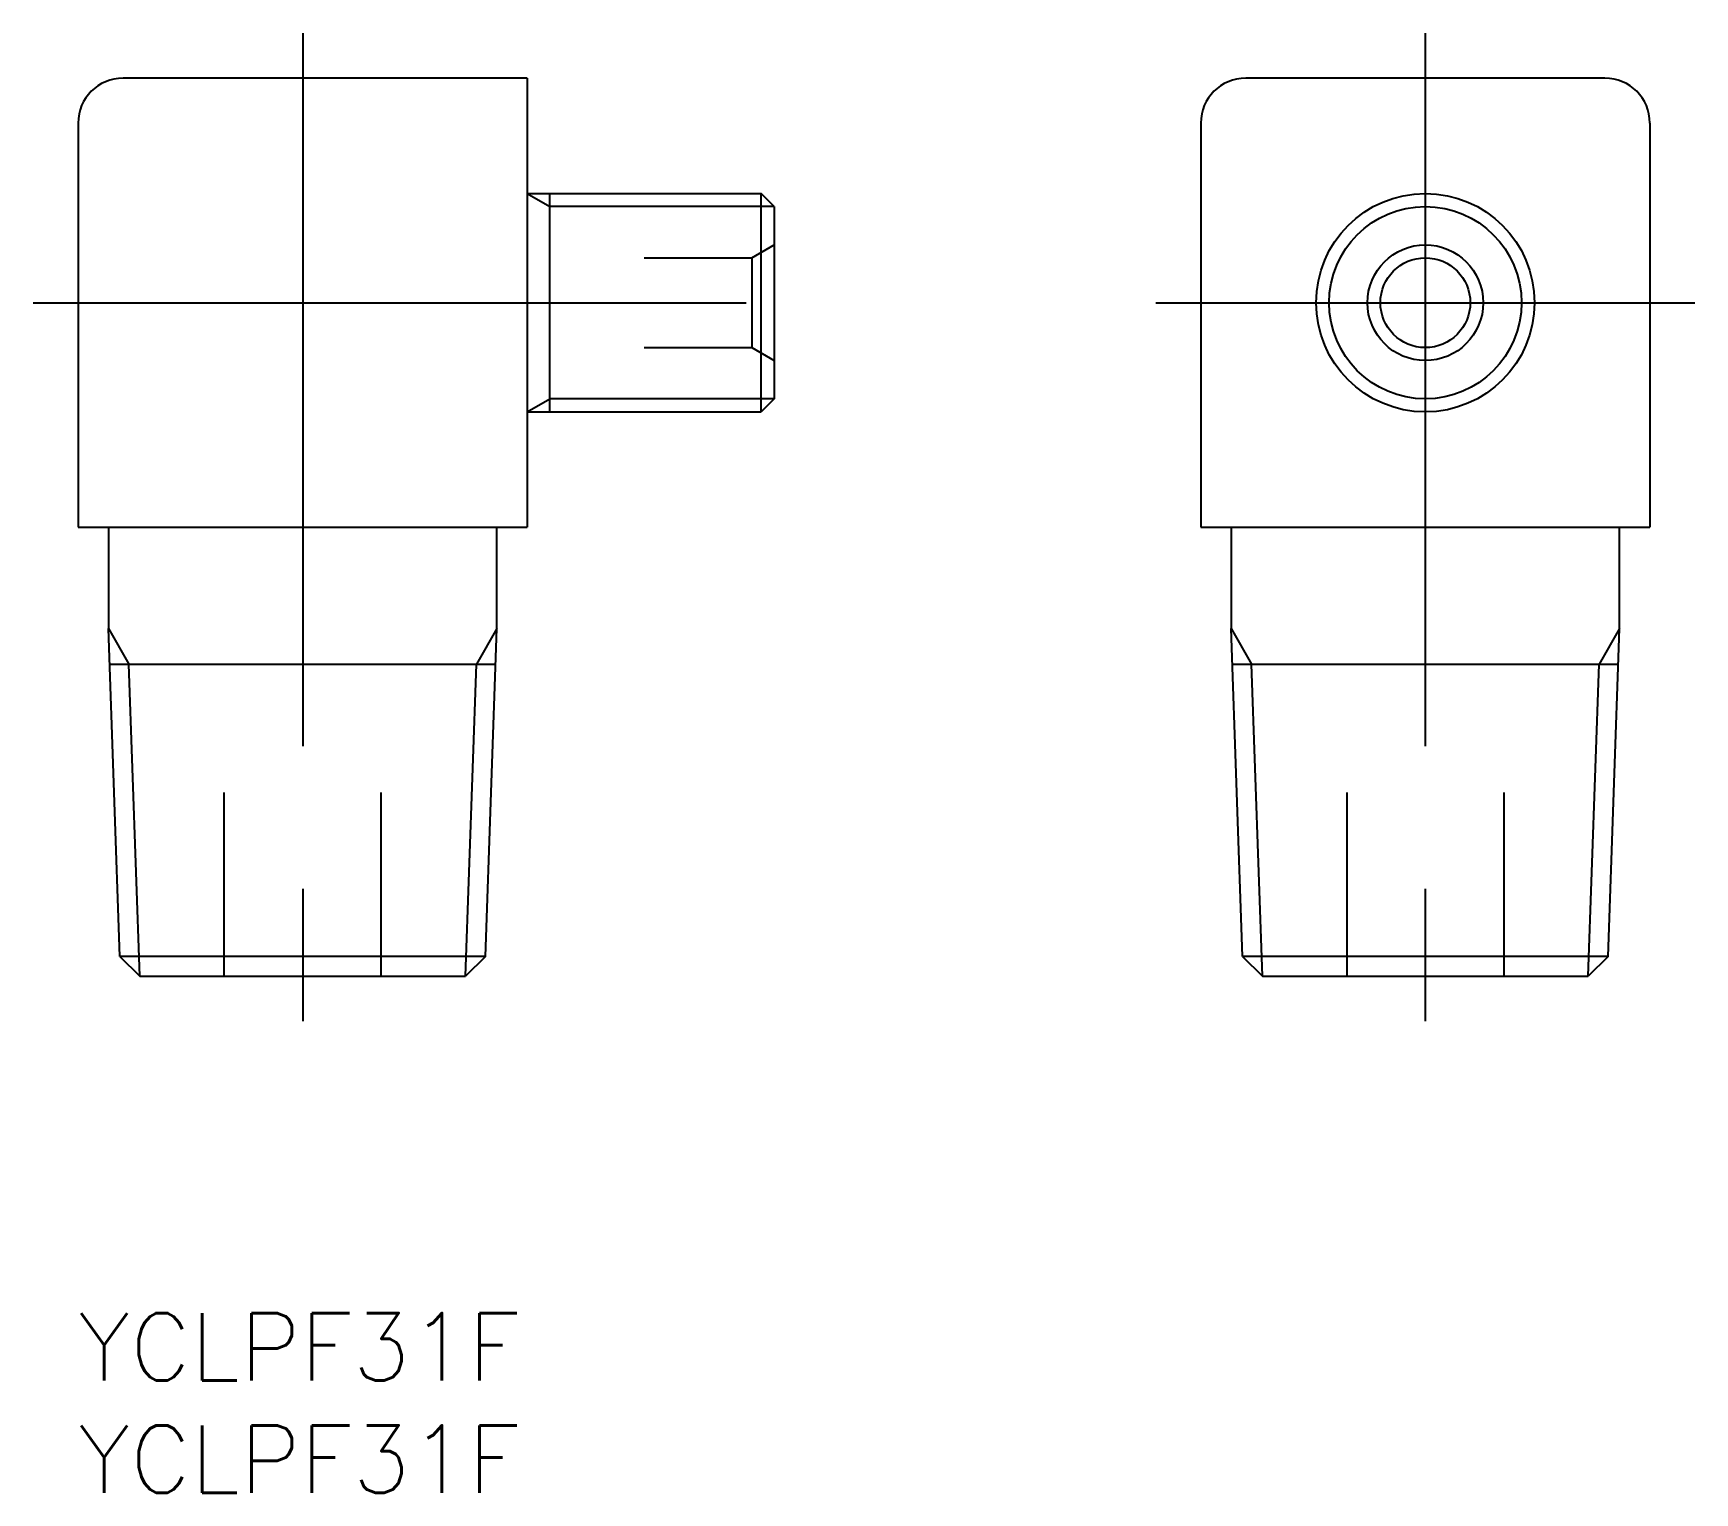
# Model space of a CAD drawing. Extents: x -12 to 62, y -53 to 12.
import ezdxf

# ---------------------------------------------------------------- set-up
doc = ezdxf.new("R2010")
doc.units = 0
doc.linetypes.add('CENTER', pattern=[50.8, 31.75, -6.35, 6.35, -6.35])
doc.linetypes.add('DASHED', pattern=[19.05, 12.7, -6.35])
doc.layers.get('0').update_dxf_attribs({"linetype": 'CONTINUOUS'})
doc.layers.add('CENTER', color=1, linetype='CENTER')
doc.styles.get("Standard").update_dxf_attribs({"font": 'txt.shx', "height": 3, "bigfont": 'bigfont.shx'})

msp = doc.modelspace()

# ---------------------------------------------------------------- linework, layer by layer
at = {"color": 7, "linetype": 'CONTINUOUS'}
for p, q in [((10, 10), (-8, 10)), ((10, 10), (10, -10)), ((58, 10), (42, 10)), ((-10, 8), (-10, -10)), ((40, 8), (40, -10)), ((60, 8), (60, -10)), ((10, 4.864), (20.419, 4.864)), ((11.006, -4.864), (11.006, 4.864)), ((20.419, -4.864), (20.419, 4.864)), ((21, 4.283), (20.419, 4.864)), ((21, 4.283), (21, -4.283)), ((21, -4.283), (20.419, -4.864)), ((10, -4.864), (20.419, -4.864)), ((-10, -10), (10, -10)), ((-8.65, -10), (-8.65, -14.515)), ((8.65, -14.515), (8.65, -10)), ((40, -10), (60, -10)), ((41.35, -10), (41.35, -14.515)), ((58.65, -14.515), (58.65, -10)), ((-8.14, -29.113), (-8.65, -14.515)), ((8.14, -29.113), (8.65, -14.515)), ((41.86, -29.113), (41.35, -14.515)), ((58.14, -29.113), (58.65, -14.515)), ((-8.595, -16.093), (8.595, -16.093)), ((41.405, -16.093), (58.595, -16.093)), ((8.14, -29.113), (-8.14, -29.113)), ((-8.14, -29.113), (-7.253, -30)), ((8.14, -29.113), (7.253, -30)), ((58.14, -29.113), (41.86, -29.113)), ((41.86, -29.113), (42.747, -30)), ((58.14, -29.113), (57.253, -30)), ((-7.253, -30), (7.253, -30)), ((42.747, -30), (57.253, -30))]:
    msp.add_line(p, q, dxfattribs=at)
at = {"color": 3, "linetype": 'CONTINUOUS'}
for p, q in [((10, 4.864), (11.006, 4.283)), ((21, 4.283), (11.006, 4.283)), ((10, -4.864), (11.006, -4.283)), ((21, -4.283), (11.006, -4.283)), ((-8.65, -14.515), (-7.739, -16.093)), ((8.65, -14.515), (7.739, -16.093)), ((41.35, -14.515), (42.261, -16.093)), ((58.65, -14.515), (57.739, -16.093)), ((-7.253, -30), (-7.739, -16.093)), ((7.253, -30), (7.739, -16.093)), ((42.747, -30), (42.261, -16.093)), ((57.253, -30), (57.739, -16.093))]:
    msp.add_line(p, q, dxfattribs=at)
at = {"color": 3, "linetype": 'DASHED'}
for p, q in [((20, 2), (21, 2.577)), ((15.209, 2), (20, 2)), ((20, 2), (20, -2)), ((15.209, -2), (20, -2)), ((20, -2), (21, -2.577)), ((-3.5, -30), (-3.5, -21.814)), ((3.5, -30), (3.5, -21.814)), ((46.5, -21.814), (46.5, -30)), ((53.5, -21.814), (53.5, -30))]:
    msp.add_line(p, q, dxfattribs=at)
at = {"color": 7, "linetype": 'CONTINUOUS'}
for radius in [4.864, 2.577, 2]:
    msp.add_circle((50, 0), radius, dxfattribs=at)
at = {"color": 3, "linetype": 'CONTINUOUS'}
msp.add_circle((50, 0), 4.283, dxfattribs=at)
at = {"color": 7, "linetype": 'CONTINUOUS'}
for centre, start, end in [((-8, 8), 90, 180), ((42, 8), 90, 180), ((58, 8), 0, 90)]:
    msp.add_arc(centre, 2, start, end, dxfattribs=at)
at = {"layer": 'CENTER', "color": 1, "linetype": 'CENTER'}
for p, q in [((0, 12), (0, -32)), ((50, 12), (50, -32)), ((-12, 0), (23, 0)), ((38, 0), (62, 0))]:
    msp.add_line(p, q, dxfattribs=at)

# ---------------------------------------------------------------- texts
at = {"color": 7, "linetype": 'CONTINUOUS'}
for p in [(-10, -48), (-10, -53)]:
    msp.add_text('YCLPF31F', height=3, dxfattribs=at).set_placement(p)

doc.saveas('drawing.dxf')
